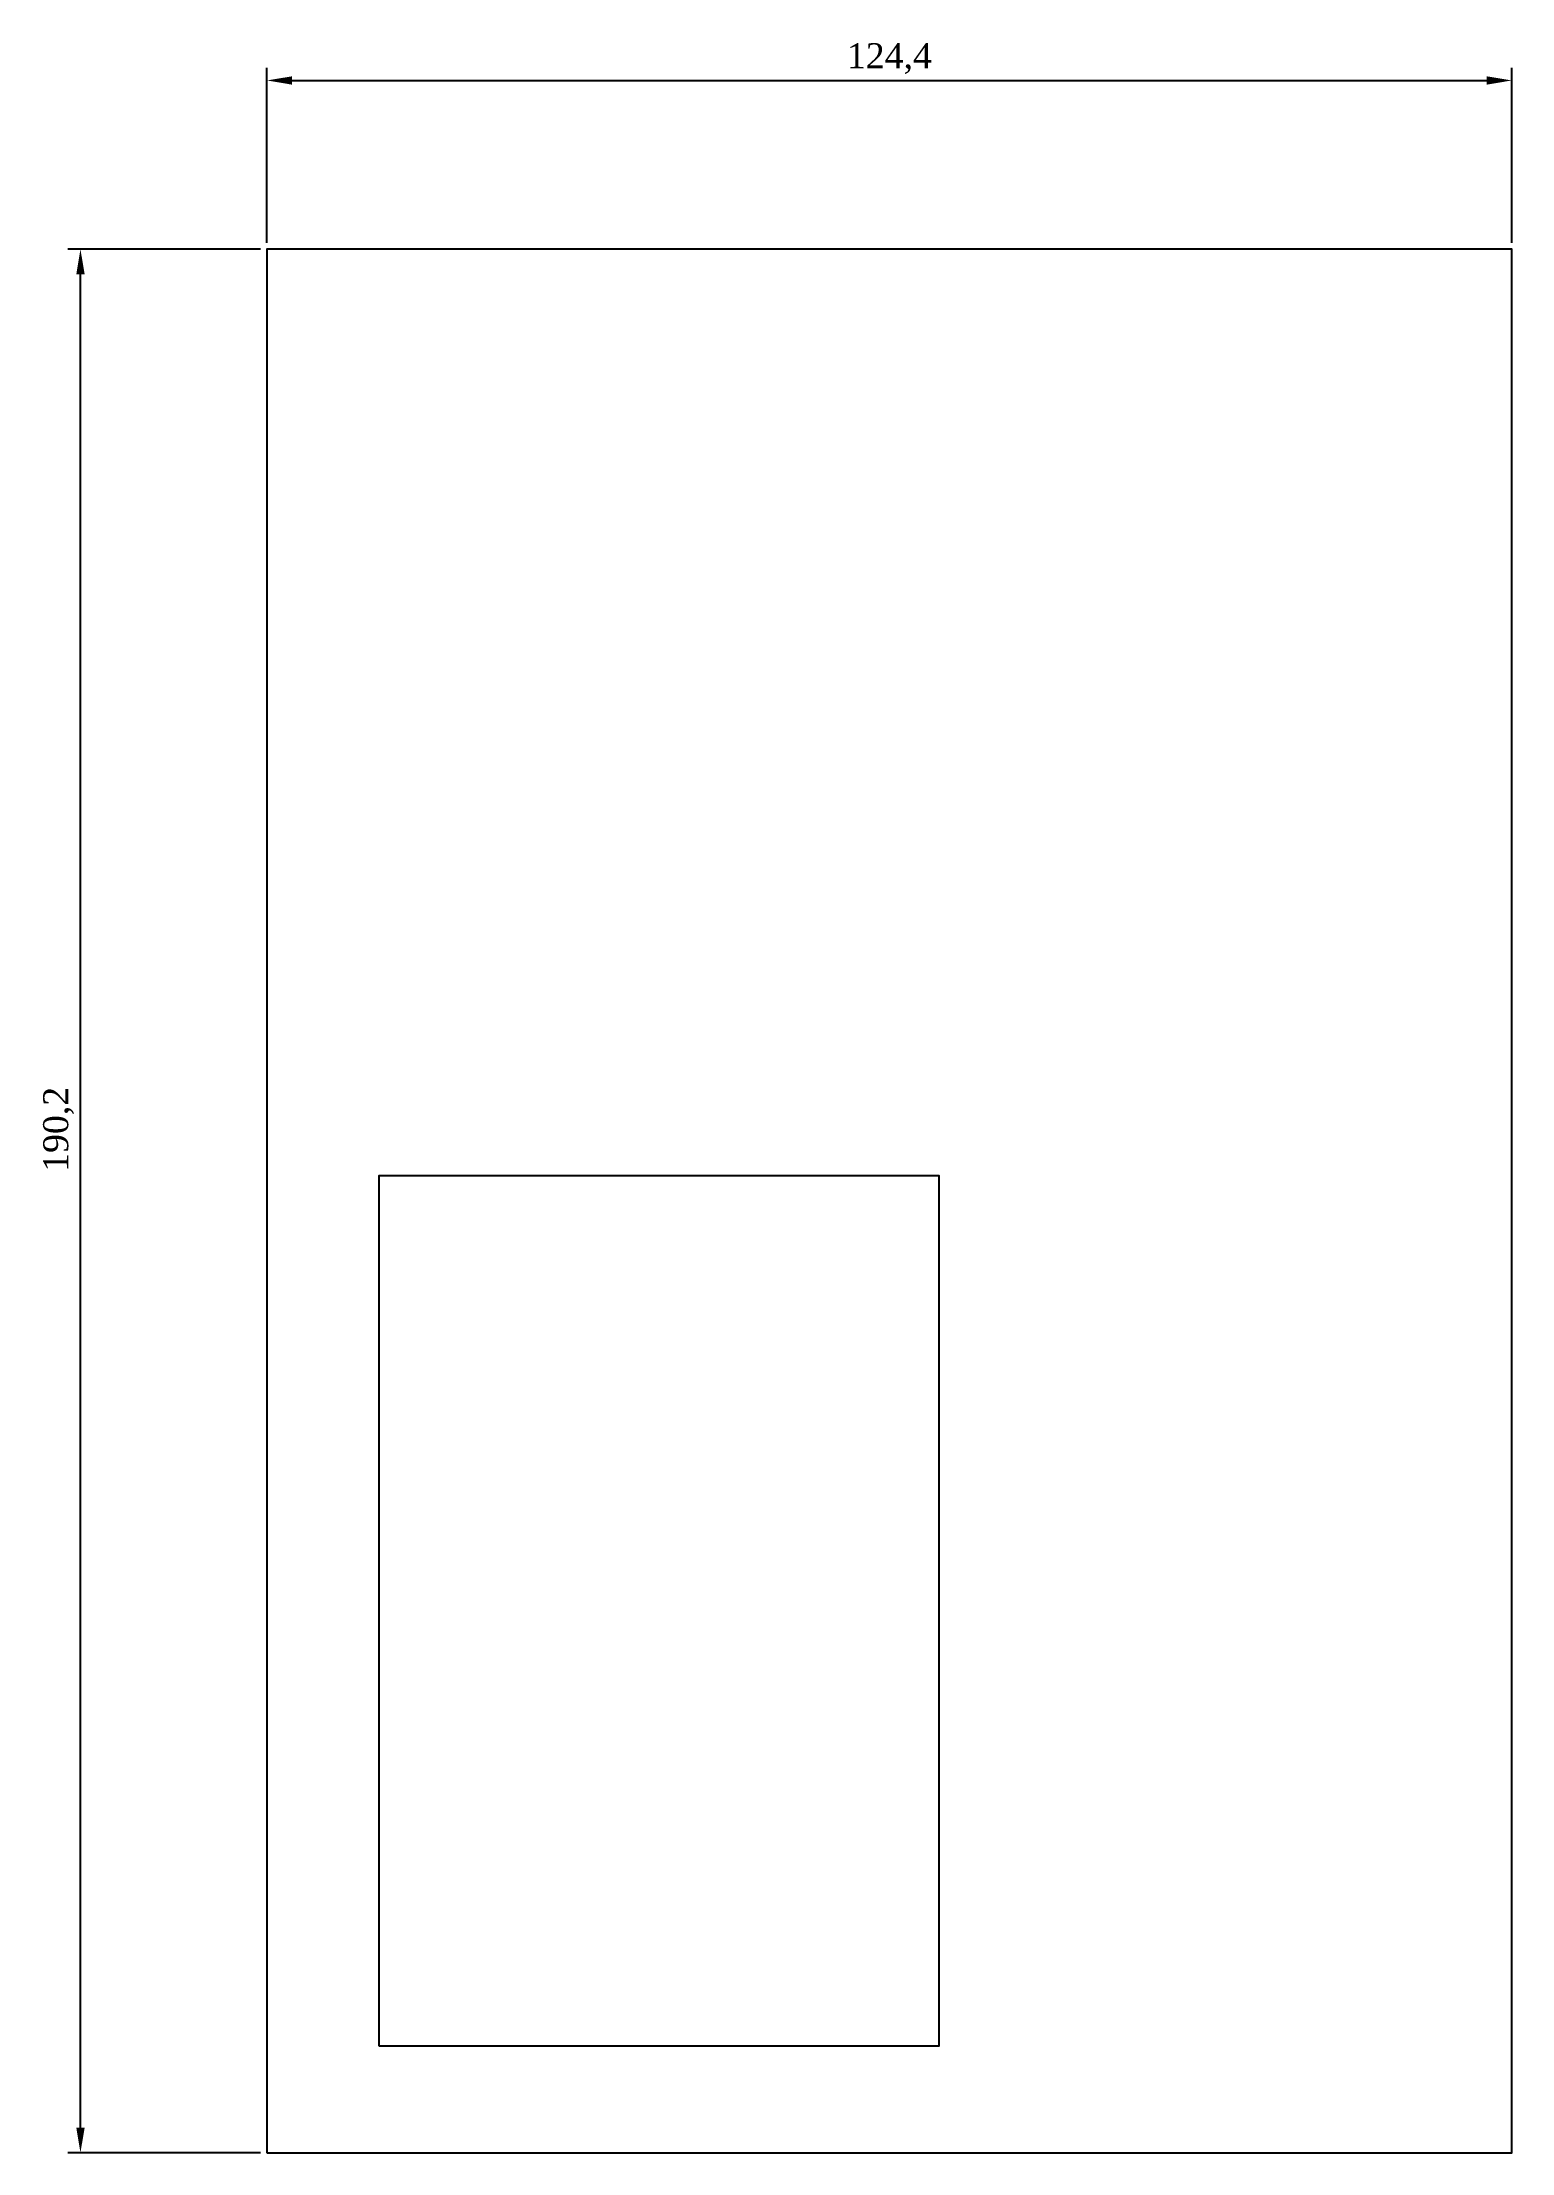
# Model space of a CAD drawing. Header units: millimetres. Extents: x 1563 to 1710, y 2074 to 2285.
import ezdxf

# ---------------------------------------------------------------- set-up
doc = ezdxf.new("R2010")
doc.units = ezdxf.units.MM
doc.styles.get("Standard").update_dxf_attribs({"font": 'times.ttf'})
doc.dimstyles.new('MyStyle2', dxfattribs={"dimtxt": 2.5, "dimasz": 2.5, "dimexe": 1.25, "dimexo": 0.625, "dimtad": 1, "dimtxsty": 'Standard', "dimcen": 2.5, "dimadec": 0, "dimazin": 0, "dimtfac": 1, "dimtmove": 0, "dimatfit": 3, "dimfxl": 1, "dimarcsym": 0})

# ---------------------------------------------------------------- blocks, each defined once
blk = doc.blocks.new('*D3')
at = {"color": 0, "lineweight": -2, "transparency": 16777216}
for p, q in [((1585.04, 2264.56), (1565.78, 2264.56)), ((1567.03, 2076.86), (1567.03, 2262.06)), ((1585.04, 2074.36), (1565.78, 2074.36))]:
    blk.add_line(p, q, dxfattribs=at)
at = {"color": 0, "transparency": 16777216}
for points in [[(1566.62, 2262.06), (1567.45, 2262.06), (1567.03, 2264.56)], [(1566.62, 2076.86), (1567.45, 2076.86), (1567.03, 2074.36)]]:
    blk.add_solid(points, dxfattribs=at)
at = {"color": 0, "transparency": 16777216, "insert": (1564.85, 2176.62), "char_height": 2.5, "attachment_point": 5, "rotation": 90}
blk.add_mtext('190,2', dxfattribs=at)
blk = doc.blocks.new('*D4')
at = {"color": 0, "lineweight": -2, "transparency": 16777216}
for p, q in [((1585.67, 2265.19), (1585.67, 2282.67)), ((1710.07, 2265.19), (1710.07, 2282.67)), ((1588.17, 2281.42), (1707.57, 2281.42))]:
    blk.add_line(p, q, dxfattribs=at)
at = {"color": 0, "transparency": 16777216}
for points in [[(1588.17, 2281.83), (1588.17, 2281), (1585.67, 2281.42)], [(1707.57, 2281.83), (1707.57, 2281), (1710.07, 2281.42)]]:
    blk.add_solid(points, dxfattribs=at)
at = {"color": 0, "transparency": 16777216, "insert": (1647.87, 2283.6), "char_height": 2.5, "attachment_point": 5}
blk.add_mtext('124,4', dxfattribs=at)

msp = doc.modelspace()

# ---------------------------------------------------------------- linework, layer by layer
at = {"color": 0}
for points in [[(1585.668, 2074.362), (1710.068, 2074.362), (1710.068, 2264.562), (1585.668, 2264.562)], [(1596.857, 2085.062), (1652.857, 2085.062), (1652.857, 2171.962), (1596.857, 2171.962)]]:
    msp.add_lwpolyline(points, close=True, dxfattribs=at)

# ---------------------------------------------------------------- dimensions: what is measured, and where the dimension line sits
dim = msp.add_linear_dim(base=(1710.068, 2281.416), p1=(1585.668, 2264.562), p2=(1710.068, 2264.562), dimstyle='MyStyle2')
dim.commit()
dim.dimension.update_dxf_attribs({"geometry": '*D4', "text_midpoint": (1647.868, 2283.599)})
dim = msp.add_linear_dim(base=(1567.032, 2264.562), p1=(1585.668, 2074.362), p2=(1585.668, 2264.562), angle=270, dimstyle='MyStyle2')
dim.commit()
dim.dimension.update_dxf_attribs({"geometry": '*D3', "text_midpoint": (1567.032, 2176.616), "dimtype": 160})

doc.saveas('drawing.dxf')
